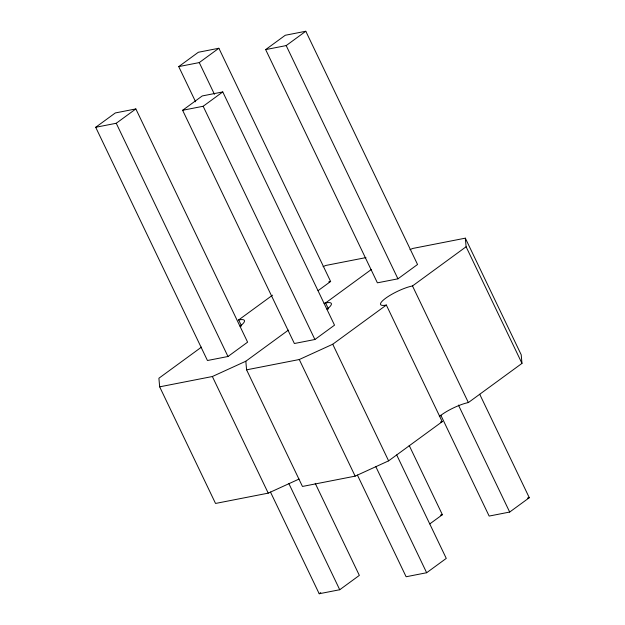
<?xml version="1.0" encoding="UTF-8"?>
<svg xmlns="http://www.w3.org/2000/svg" width="625" height="625" viewBox="0 0 625 625"><rect width="100%" height="100%" fill="white"/><g stroke="black" fill="none" stroke-linecap="round" stroke-linejoin="round"><path stroke-width="0.94" d="M95.703 127.281L115.32 112.945L135.852 108.93L247.602 342.164L227.984 356.5L207.453 360.516L95.703 127.281L116.242 123.266L135.852 108.93M195.602 101.805L178.734 66.602L198.344 52.266L218.875 48.25L330.625 281.484L318.07 290.656M178.734 66.602L199.266 62.586L218.875 48.25M182.625 110.281L202.242 95.945L222.773 91.93L334.523 325.164L314.906 339.5L294.375 343.516L182.625 110.281L203.164 106.266L222.773 91.93M265.656 49.602L285.266 35.266L305.797 31.25L417.547 264.484L397.938 278.82L377.398 282.836L265.656 49.602L286.188 45.586L305.797 31.25M201.469 347.125L158.898 378.234L159.664 386.836L215.539 503.453L268.234 493.141L299.047 479.063M240.086 326.211A20.875 4.586 -25.6 0 0 238.656 319.945L272.555 295.172M159.664 386.836L212.359 376.523L245.82 361.234L288.391 330.125M371.297 269.523L325.578 302.945L328.516 309.078M245.82 361.234L246.586 369.836L299.281 359.523L332.742 344.234L386.344 305.055A20.875 4.586 -25.6 0 1 385.734 298.18A20.875 4.586 -25.6 0 1 412.5 285.945L466.102 246.766L465.336 238.164L412.641 248.477L409.992 249.68M246.586 369.836L302.461 486.453L355.156 476.141L388.609 460.852L442.219 421.672L386.344 305.055M439.313 416.609A20.875 4.586 -25.6 0 1 468.367 402.562L521.977 363.383L521.211 354.781L465.336 238.164M270.469 492.039L319.203 593.75L320.766 592.602M319.203 593.75L339.734 589.734L359.344 575.398L315.234 483.336M429.82 523.891L442.375 514.719L409.188 445.453M357.391 475.039L406.125 576.75L426.656 572.734L446.266 558.398L396.695 454.938M440.836 415.234L489.148 516.07L509.68 512.055L529.297 497.719L479.719 394.258M323.078 266.68L325.719 265.477L365.961 257.602M328.758 281.852L330.625 281.484M440.508 515.086L442.375 514.719M527.43 498.086L529.297 497.719M466.102 246.766L521.977 363.383M412.5 285.945L468.367 402.562M286.188 45.586L397.938 278.82M458.43 405.078L509.68 512.055M199.266 62.586L214.445 94.273M332.742 344.234L388.609 460.852M203.164 106.266L314.906 339.5M375.82 466.641L426.656 572.734M299.281 359.523L355.156 476.141M238.656 319.945L241.594 326.086M116.242 123.266L227.984 356.5M288.898 483.641L339.734 589.734M212.359 376.523L268.234 493.141M324.078 303.273A20.875 4.586 -25.6 0 1 327.008 309.203M442.219 421.672A20.875 4.586 -25.6 0 1 440.547 421.938"/></g></svg>
